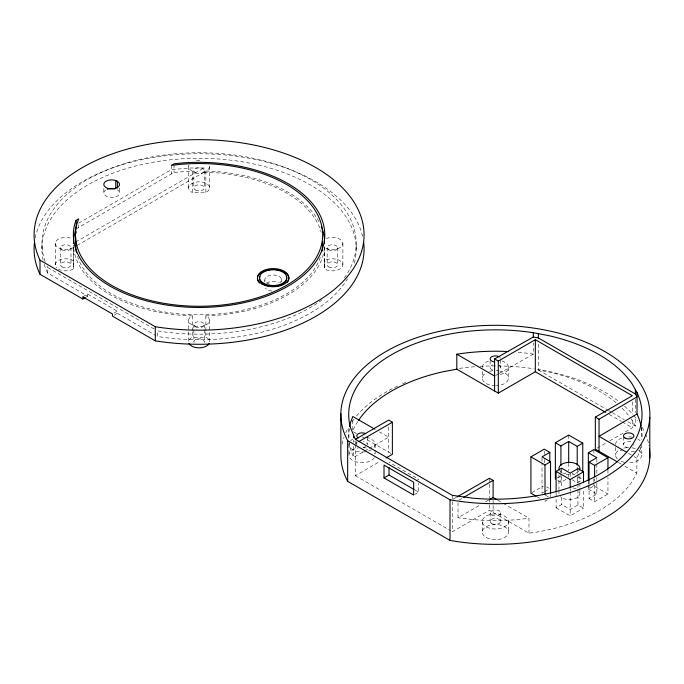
<?xml version="1.0" encoding="UTF-8"?>
<svg xmlns="http://www.w3.org/2000/svg" width="684" height="684" viewBox="0 0 684 684"><rect width="100%" height="100%" fill="white"/><g stroke="black" fill="none" stroke-linecap="round" stroke-linejoin="round"><path stroke-width="0.51" stroke-dasharray="3.42 2.56" d="M41.946 249.01L41.946 243.453M82.832 296.882L87.732 294.052L87.732 296.189L47.692 273.07L47.692 267.512L46.991 266.076M356.202 249.01L356.202 243.453M58.337 269.111A10.474 6.045 0 0 0 73.154 269.111L73.633 268.752L73.633 260.92L73.154 260.561A10.474 6.045 0 0 0 59.371 260.04A10.474 6.045 0 0 0 56.669 267.863M324.78 264.836L324.515 260.92L324.994 260.561A10.474 6.045 0 0 1 339.811 260.561A10.474 6.045 0 0 1 339.811 269.111A10.474 6.045 0 0 1 324.994 269.111L324.515 268.752L324.78 247.292M455.989 497.55L452.372 499.636L452.372 531.707L489.411 510.324L528.997 533.178L533.323 532.648A146.658 84.671 0 0 0 632.281 481.211L636.83 473.123L637.018 457.81A146.658 84.671 0 0 0 640.711 447.191M73.633 247.369L73.154 247.728A10.474 6.045 0 0 1 59.012 248.087A10.474 6.045 0 0 1 57.165 239.981A10.474 6.045 0 0 1 70.982 238.22M78.651 223.172L171.351 169.658L189.374 168.033L203.977 167.922L203.977 172.197L75.659 246.283M75.992 228.986L174.01 172.394L192.298 171.034L192.298 192.418L206.482 192.136A10.474 6.045 0 0 0 206.482 183.586A10.474 6.045 0 0 0 191.665 183.586A10.474 6.045 0 0 0 191.665 192.136L192.298 192.418M75.659 242.008L203.977 167.922M86.099 297.13L87.732 296.189M114.091 313.041L117.357 311.16L117.357 313.298L155.576 335.365M114.091 315.187L117.357 313.298M353.577 442.368L353.577 440.351L355.338 443.608L357.151 442.565M349.011 441.308A146.658 84.671 0 0 0 350.516 449.14L353.577 457.459L363.734 451.594M364.657 451.064L368.351 448.926M369.274 448.396L388.674 437.196L379.475 431.886M355.338 444.643L355.338 475.688L379.731 461.606M416.163 480.766L418.668 479.322L389.042 462.213M414.487 494.566L418.668 492.147L418.668 483.263M458.938 500.115L461.709 498.516M458.015 502.663L458.015 517.762L481.109 504.424M485.726 501.757L488.496 500.158M597.141 448.131L606.178 442.916M609.786 440.829L632.367 427.791L632.367 418.48M531.81 492.694L543.361 486.016M557.144 478.065L560.692 476.013M564.249 473.961L566.027 472.935M543.754 492.206L542.027 493.207L542.027 463.085M544.618 491.711L548.944 489.214M557.742 480.467L560.914 482.297L568.695 477.808M547.371 499.953L544.994 501.329L544.994 498.209M572.106 479.775L577.211 482.724L581.973 479.98M556.101 493.207L556.101 507.742L561.658 504.536L570.174 509.452L577.954 504.963L583.512 508.169L583.512 489.479M588.326 484.982L588.326 489.137L593.883 485.931L607.956 494.062L607.956 477.441M589.061 485.05L589.061 498.55L596.841 494.062L596.841 480.553M556.101 507.742L570.174 515.873L583.512 508.169M589.061 498.55L594.618 501.757L607.956 494.062M495.515 375.516L498.285 373.951M499.209 373.43L533.323 354.115L533.323 343.043M205.85 192.418L205.85 171.034L206.482 170.752A10.474 6.045 0 0 0 209.193 164.912M192.298 331.15L192.298 315.871L191.665 316.153A10.474 6.045 0 0 0 191.665 324.703A10.474 6.045 0 0 0 206.482 324.703A10.474 6.045 0 0 0 206.482 316.153L205.85 315.871L205.85 331.15M209.552 320.428L209.552 341.812A10.474 6.045 0 0 0 206.482 337.537L191.665 337.537A10.474 6.045 0 0 0 188.596 341.812L188.596 320.428M528.997 533.178L528.997 518.216L518.31 519.524A146.658 84.671 0 0 1 472.422 519.524L458.015 517.762M205.85 315.871L208.936 315.803A125.702 72.572 0 0 0 324.396 249.147L324.515 247.369L324.994 247.728A10.474 6.045 0 0 0 339.597 247.856A10.474 6.045 0 0 0 340.23 239.434A10.474 6.045 0 0 0 325.669 238.819M205.85 171.034L208.936 171.103A125.702 72.572 0 0 1 319.599 222.839M203.977 172.197L208.774 172.308A123.607 71.367 0 0 1 321.164 232.286M192.298 315.871L189.212 315.803A125.702 72.572 0 0 1 73.761 249.147M538.351 344.155L538.351 370.027L547.918 371.822A146.658 84.671 0 0 1 616.814 403.406M192.298 171.034L191.665 170.752A10.474 6.045 0 0 1 188.955 164.912M538.351 370.027L607.666 410.041M608.589 410.571L611.359 412.17M612.283 412.708L624.295 419.643M627.997 421.78L635.385 426.046L635.385 416.736M609.264 414.453L621.277 421.387M622.201 421.917L632.367 427.791M628.528 453.372L633.136 456.031M634.059 456.561L636.83 458.16M618.396 462.487L621.158 464.077M624.843 466.206L636.83 473.123M572.217 473.422L574.851 474.944M578.373 476.979L582.768 479.518M588.326 489.137L596.841 494.062M546.636 486.88L549.013 488.256M545.439 495.173L549.697 497.627M537.077 496.755L539.71 498.285M497.713 500.149L502.312 502.808M503.236 503.339L528.997 518.216M356.467 433.571L352.79 431.442L353.705 428.953A146.658 84.671 0 0 1 357.903 421.353M361.99 436.76L392.377 454.304M47.692 267.512L155.559 329.791M87.732 294.052L117.357 311.16M415.077 490.077L418.668 492.147M355.338 475.688L450.525 530.639M117.392 189.938L118.204 190.468A7.857 4.54 0 0 1 116.853 196.402A7.857 4.54 0 0 1 106.49 196.402L104.233 194.453A7.857 4.54 0 0 1 105.763 189.998M635.385 426.046L632.281 420.523A146.658 84.671 0 0 0 631.152 418.873M47.692 273.07L46.281 270.189A157.132 90.715 0 0 1 44.161 264.212M641.814 427.09L641.814 439.308M641.789 444.455L641.789 455.142M635.385 399.148L635.385 412.597M632.367 401.918L632.367 414.333M623.457 436.845L623.457 444.455M615.6 447.37L615.6 455.142M607.956 470.173L607.956 473.285M596.841 458.742L596.841 462.897M596.841 463.94L596.841 473.285M596.841 477.441L596.841 479.518M594.618 478.911L594.618 480.98M594.618 485.136L594.618 501.757M593.883 449.585L593.883 453.74M593.883 478.663L593.883 481.775M593.883 482.819L593.883 485.931M589.061 480.895L589.061 484.007M588.326 481.869L588.326 483.947M579.912 475.756L579.912 482.066M579.912 483.118L579.912 487.324M579.912 488.376L579.912 493.634M577.954 468.608L577.954 473.807M577.954 474.841L577.954 483.152M577.954 484.195L577.954 488.342M577.954 489.385L577.954 504.963M577.211 467.146L577.211 473.379M577.211 477.535L577.211 482.724M570.174 473.106L570.174 477.261M570.174 488.684L570.174 490.941M570.174 491.796L570.174 515.873M568.695 435.041L568.695 440.231M568.695 463.085L568.695 470.541M568.695 474.696L568.695 476.765M561.658 468.181L561.658 472.336M561.658 476.491L561.658 487.914M561.658 497.268L561.658 504.536M560.914 469.831L560.914 472.952M560.914 473.986L560.914 482.297M558.956 474.705L558.956 489.428M558.956 490.479L558.956 493.634M550.543 495.002L550.543 497.08M544.25 451.235L544.25 454.347M544.25 459.537L544.25 462.658M542.027 457.887L542.027 462.042M508.46 367.47L508.46 378.166A13.09 7.558 0 0 1 499.568 385.323M508.443 521.114L508.443 531.81M500.602 359.869L500.602 367.47M500.602 512.872L500.602 521.43M493.113 500.491L493.113 504.484M493.113 505.476L493.113 512.461M490.129 360.819L490.129 367.47M490.129 512.872L490.129 521.43M489.411 478.253L489.411 497.909M489.411 498.944L489.411 510.324M482.271 371.361L482.271 378.166M482.28 521.738L482.28 532.434M452.372 495.353L452.372 498.781M388.674 427.132L388.674 452.167M375.131 444.455L375.131 449.311M375.131 450.286L375.131 455.142A13.09 7.558 0 0 0 374.678 453.184M367.274 436.845L367.274 444.455A5.241 3.027 0 0 0 363.392 441.531M356.791 441.599L356.791 444.455A5.241 3.027 0 0 1 357.501 442.941M355.338 441.043L355.338 443.608M353.577 446.387L353.577 457.459M352.79 420.472L352.79 430.45M348.943 444.455L348.943 455.142M348.908 428.107L348.908 439.308M342.881 243.453L342.881 264.836M337.639 247.728L337.639 264.836M327.166 247.728L327.166 264.836M324.515 246.667L324.515 268.752M281.475 279.252L281.475 281.996M264.819 280.354L264.819 282.193M209.552 166.477L209.552 187.861M205.85 332.168L205.85 337.255M204.311 170.752L204.311 187.861M204.311 324.703L204.311 328.73M204.311 329.739L204.311 341.812M193.837 170.752L193.837 187.861M193.837 324.703L193.837 328.73M193.837 329.739L193.837 341.812M192.298 332.168L192.298 337.255M188.596 166.477L188.596 187.861M174.01 164.793L174.01 172.394M171.351 165.374L171.351 173.933M119.512 187.946L119.512 192.691M103.831 188.536L103.831 193.29M78.651 224.882L78.651 227.447M73.633 247.685L73.633 268.752M73.368 245.223L73.368 264.836M70.982 247.728L70.982 264.836M60.508 247.728L60.508 264.836M55.267 243.453L55.267 264.836M638.719 450.277A13.09 7.558 0 0 1 640.557 458.34A13.09 7.558 0 0 1 628.69 462.7M624.492 462.299A13.09 7.558 0 0 1 620.277 460.93M617.353 458.921A13.09 7.558 0 0 1 619.43 449.798A13.09 7.558 0 0 0 622.149 450.995M623.68 448.157A13.09 7.558 0 0 1 628.69 447.584M632.084 447.84A13.09 7.558 0 0 1 635.239 448.593M633.931 444.455A5.241 3.027 0 0 1 633.752 445.233M628.69 447.473A5.241 3.027 0 0 1 623.637 443.668A5.241 3.027 0 0 1 631.315 441.83M365.735 446.592A5.241 3.027 0 0 1 363.392 447.37M374.336 457.724A13.09 7.558 0 0 1 352.38 460.246A13.09 7.558 0 0 1 358.647 447.84M362.888 447.601A13.09 7.558 0 0 1 368.582 448.593M641.002 447.037A13.09 7.558 0 0 1 640.036 448.234M634.487 451.226A13.09 7.558 0 0 1 629.545 451.996M615.6 444.455A13.09 7.558 0 0 1 622.149 437.905M628.69 436.888A13.09 7.558 0 0 1 632.084 437.144M637.95 439.102A13.09 7.558 0 0 1 640.036 440.667M366.239 437.29A13.09 7.558 0 0 1 373.37 448.234M371.292 449.798A13.09 7.558 0 0 1 368.582 450.995M365.418 451.756A13.09 7.558 0 0 1 349.387 442.497M350.695 440.667A13.09 7.558 0 0 1 352.773 439.102M348.772 438.359A146.658 84.671 0 0 1 349.267 428.517M518.31 352.269A146.658 84.671 0 0 1 533.323 354.115M641.301 427.534A146.658 84.671 0 0 1 641.9 439.342M499.901 357.407A5.241 3.027 0 0 1 500.423 358.134M499.568 371.002A13.09 7.558 0 0 1 508.46 378.166M498.756 385.468A13.09 7.558 0 0 1 496.216 385.708M495.361 385.725A13.09 7.558 0 0 1 483.263 381.056A13.09 7.558 0 0 1 486.102 372.823M489.564 371.386A13.09 7.558 0 0 1 493.651 370.668M496.216 370.617A13.09 7.558 0 0 1 498.756 370.865M622.021 408.177A146.658 84.671 0 0 1 630.562 418.052M579.553 492.07A10.474 6.045 0 0 1 573.449 499.217A10.474 6.045 0 0 1 560.367 496.652M573.012 487.949A10.474 6.045 0 0 1 576.167 489M501.911 360.93A13.09 7.558 0 0 1 508.349 368.462A13.09 7.558 0 0 1 498.756 374.772M482.271 367.47A13.09 7.558 0 0 1 488.812 360.93M499.064 365.333A5.241 3.027 0 0 1 499.064 369.608M492.745 370.095A5.241 3.027 0 0 1 492.745 364.854M341.991 444.309A154.516 89.211 0 0 1 343.966 437.315M345.779 432.784A154.516 89.211 0 0 1 348.438 427.534M352.226 421.549A154.516 89.211 0 0 1 354.073 419.036M356.492 416.034A154.516 89.211 0 0 1 399.747 385.066M402.628 383.792A154.516 89.211 0 0 1 407.194 381.886M459.323 368.394A154.516 89.211 0 0 1 474.824 366.727M480.048 366.376A154.516 89.211 0 0 1 534.281 368.813M537.325 369.283A154.516 89.211 0 0 1 619.225 401.807M624.501 406.159A154.516 89.211 0 0 1 632.478 414.017M633.897 415.641A154.516 89.211 0 0 1 637.83 420.609M642.233 427.432A154.516 89.211 0 0 1 644.986 432.869M645.414 433.853A154.516 89.211 0 0 1 649.03 445.806M578.51 471.421A10.474 6.045 0 0 1 572.149 474.243M569.439 474.448A10.474 6.045 0 0 1 562.701 473.029M562.026 472.678A10.474 6.045 0 0 1 560.367 471.421M320.309 257.372A123.607 71.367 0 0 1 208.774 314.597L189.374 314.597A123.607 71.367 0 0 1 78.882 260.117M78.515 259.202A123.607 71.367 0 0 1 77.531 256.457M45.135 261.647A157.132 90.715 0 0 1 214.041 153.148A157.132 90.715 0 0 1 344.249 278.174M322.044 299.925A157.132 90.715 0 0 1 162.39 331.663L157.397 330.851L157.397 336.408L162.39 337.229A157.132 90.715 0 0 0 347.532 278.739M196.359 160.637A10.474 6.045 0 0 1 201.789 160.637M194.017 342.599A5.241 3.027 0 0 1 199.078 338.794A5.241 3.027 0 0 1 204.131 342.599M271.916 291.008A8.379 4.839 0 0 1 265.349 287.998M266.58 283.21A8.379 4.839 0 0 1 278.354 282.432M269.812 284.245A8.379 4.839 0 0 1 265.777 277.499A8.379 4.839 0 0 1 277.764 275.763A8.379 4.839 0 0 1 279.713 282.808M35.226 237.861A164.989 95.256 0 0 1 197.642 153.763A164.989 95.256 0 0 1 362.571 236.219M43.135 260.185A157.132 90.715 0 0 1 203.481 158.329A157.132 90.715 0 0 1 353.679 265.212M486.495 537.684A13.09 7.558 0 0 0 508.144 533.776A13.09 7.558 0 0 0 491.454 524.902A13.09 7.558 0 0 0 486.495 537.684M486.495 526.988A13.09 7.558 0 0 0 508.144 523.08A13.09 7.558 0 0 0 491.454 514.214A13.09 7.558 0 0 0 486.495 526.988M491.659 523.568A5.241 3.027 0 0 0 500.423 522.208A5.241 3.027 0 0 0 494.01 518.506A5.241 3.027 0 0 0 491.659 523.568M491.659 515.009A5.241 3.027 0 0 0 500.423 513.658A5.241 3.027 0 0 0 494.01 509.956A5.241 3.027 0 0 0 491.659 515.009M62.039 266.974A5.241 3.027 0 0 0 70.803 265.623A5.241 3.027 0 0 0 64.39 261.912A5.241 3.027 0 0 0 62.039 266.974M62.039 249.865A5.241 3.027 0 0 0 70.803 248.514A5.241 3.027 0 0 0 64.39 244.812A5.241 3.027 0 0 0 62.039 249.865M195.368 172.89A5.241 3.027 0 0 0 204.131 171.539A5.241 3.027 0 0 0 197.719 167.828A5.241 3.027 0 0 0 195.368 172.89M195.368 189.998A5.241 3.027 0 0 0 204.131 188.639A5.241 3.027 0 0 0 197.719 184.936A5.241 3.027 0 0 0 195.368 189.998M195.368 326.849A5.241 3.027 0 0 0 204.131 325.49A5.241 3.027 0 0 0 197.719 321.788A5.241 3.027 0 0 0 195.368 326.849M328.705 249.865A5.241 3.027 0 0 0 337.46 248.514A5.241 3.027 0 0 0 331.047 244.812A5.241 3.027 0 0 0 328.705 249.865M328.705 266.974A5.241 3.027 0 0 0 337.46 265.623A5.241 3.027 0 0 0 331.047 261.912A5.241 3.027 0 0 0 328.705 266.974"/><path stroke-width="1.03" d="M85.278 297.608L82.832 299.019L40.005 274.293L40.005 260.185A164.989 95.256 0 0 1 184.321 140.023A164.989 95.256 0 0 1 363.401 243.418A164.989 95.256 0 0 1 155.285 326.738L40.005 260.185M363.674 242.487A164.989 95.256 0 0 1 155.285 340.854L155.285 326.738M384.006 477.928L384.023 465.111L413.649 482.22L413.649 495.045L384.006 477.928L389.025 475.029L389.034 467.557M75.591 237.314L75.847 249.053A123.607 71.367 0 0 0 76.522 252.772M75.847 233.577L76.223 231.722M75.992 220.428L74.915 223.548A125.702 72.572 0 0 0 192.495 307.373A125.702 72.572 0 0 0 324.609 231.098A125.702 72.572 0 0 0 179.413 163.22L174.01 163.835L171.351 165.374L179.738 164.417A123.607 71.367 0 0 1 322.515 231.166A123.607 71.367 0 0 1 192.606 306.167A123.607 71.367 0 0 1 76.984 223.736L78.651 218.897L75.992 220.428C77.463 228.43 72.769 235.647 73.633 243.615M599.039 451.312L599.039 419.232L637.018 396.874L635.385 393.975L635.385 389.692M637.018 392.599A146.658 84.671 0 0 1 472.422 498.14L452.372 495.353L355.338 439.333L350.516 427.757A146.658 84.671 0 0 1 533.323 332.732L547.918 335.468A146.658 84.671 0 0 1 632.281 384.169L637.018 392.599L637.018 413.982L599.039 436.341L626.689 452.304M355.423 439.29L388.674 420.087L392.377 422.225L392.377 454.304L386.05 457.955M358.955 441.522L392.377 422.225M494.592 391.009L494.592 358.938L498.303 361.075L535.333 339.692L632.367 395.711L595.337 417.095L595.337 449.174L617.472 461.948M358.45 420.523A146.658 84.671 0 0 1 442.804 371.822L456.809 369.189L498.303 393.146L535.333 371.763L605.571 412.315M456.895 497.029L489.411 478.253L493.113 480.39L493.113 497.499L489.419 499.628M536.196 496.251L530.921 493.207L530.921 456.852L544.25 449.157L549.808 452.363L549.808 461.709M555.365 479.091L555.365 442.736L568.695 435.041L582.768 443.164L582.768 471.208M463.555 497.456L493.113 480.39M549.808 452.363L542.027 456.852L550.543 461.768L550.543 493.968M555.365 442.736L560.914 445.951L568.695 441.454L577.211 446.378L582.768 443.164M530.921 456.852L544.994 464.975L550.543 461.768M556.101 492.164L556.101 471.396L561.658 468.181L570.174 473.106L577.954 468.608L583.512 471.823L583.512 482.203M588.326 480.835L588.326 452.791L593.883 449.585L607.956 457.707L607.956 469.13M589.061 480.895L589.061 462.196L596.841 457.707L588.326 452.791M556.101 471.396L570.174 479.518L583.512 471.823M589.061 462.196L594.618 465.402L607.956 457.707M494.592 358.938L533.323 337.007L538.351 337.947L635.385 393.975M456.809 369.189L456.809 354.226L457.408 354.115A146.658 84.671 0 0 1 508.144 351.55M595.337 417.095L599.039 419.232M456.809 354.226L494.592 376.038M374.866 429.227L352.79 416.479L350.516 422.652A146.658 84.671 0 0 0 349.601 426.559M493.113 497.499L496.798 499.619M347.652 440.693L450.012 499.79A154.516 89.211 0 0 0 649.116 423.353A154.516 89.211 0 0 0 480.048 325.746A154.516 89.211 0 0 0 347.652 440.693L347.652 481.322L450.012 540.42A154.516 89.211 0 0 0 649.484 448.824M389.025 475.029L414.179 489.556M155.285 340.854L112.458 316.128L112.458 313.99L82.832 296.882L82.832 299.019M322.549 241.52L322.301 249.053A123.607 71.367 0 0 1 322.01 250.917M649.8 417.3L649.8 457.929M594.618 465.402L594.618 476.834M577.211 446.378L577.211 465.069M570.174 479.518L570.174 487.829M568.695 441.454L568.695 462.23M560.914 445.951L560.914 465.684M544.994 464.975L544.994 494.062M538.351 333.672L538.351 337.947M535.333 339.692L535.333 371.763M533.323 332.732L533.323 337.007M498.303 361.075L498.303 393.146M450.012 499.79L450.012 540.42M353.577 436.076L353.577 437.786M340.854 413.769L340.854 454.398A154.516 89.211 0 0 0 347.652 481.322M324.515 243.615L324.396 237.758A125.702 72.572 0 0 0 321.309 226.515M117.392 181.38L117.392 188.04M115.758 180.61L115.758 188.211M637.018 413.982A146.658 84.671 0 0 1 641.122 426.559M494.01 361.845A5.241 3.027 0 0 1 490.83 357.407A5.241 3.027 0 0 1 499.064 356.783M358.331 438.034A5.241 3.027 0 0 1 358.331 433.759A5.241 3.027 0 0 1 365.735 433.759M559.315 469.968A10.474 6.045 0 0 1 569.439 462.35A10.474 6.045 0 0 1 579.553 469.968M107.302 189.22A7.857 4.54 0 0 1 115.143 188.921M209.193 343.377A10.474 6.045 0 0 1 199.078 347.865A10.474 6.045 0 0 1 188.955 343.377M40.005 274.293A164.989 95.256 0 0 1 34.405 243.094M286.297 276.49A13.62 7.866 0 0 1 273.147 286.382A13.62 7.866 0 0 1 259.988 276.49M288.323 280.868A15.715 9.072 0 0 1 287.383 282.355M259.535 283.056A15.715 9.072 0 0 1 257.492 279.311M257.432 278.525A15.715 9.072 0 0 1 274.515 269.487A15.715 9.072 0 0 1 288.622 280.098M116.853 181.029L115.143 180.371A7.857 4.54 0 0 0 106.49 181.029A7.857 4.54 0 0 0 104.233 185.894L106.49 187.852A7.857 4.54 0 0 0 116.853 187.852A7.857 4.54 0 0 0 118.204 181.918L116.853 181.029M624.988 438.034A5.241 3.027 0 0 0 633.752 436.683A5.241 3.027 0 0 0 627.339 432.981A5.241 3.027 0 0 0 624.988 438.034M262.032 284.082A15.715 9.072 0 0 0 288.323 280.012A15.715 9.072 0 0 0 269.077 268.906A15.715 9.072 0 0 0 262.032 284.082M263.52 283.227A13.62 7.866 0 0 0 286.297 279.705A13.62 7.866 0 0 0 269.624 270.069A13.62 7.866 0 0 0 263.52 283.227"/></g></svg>
